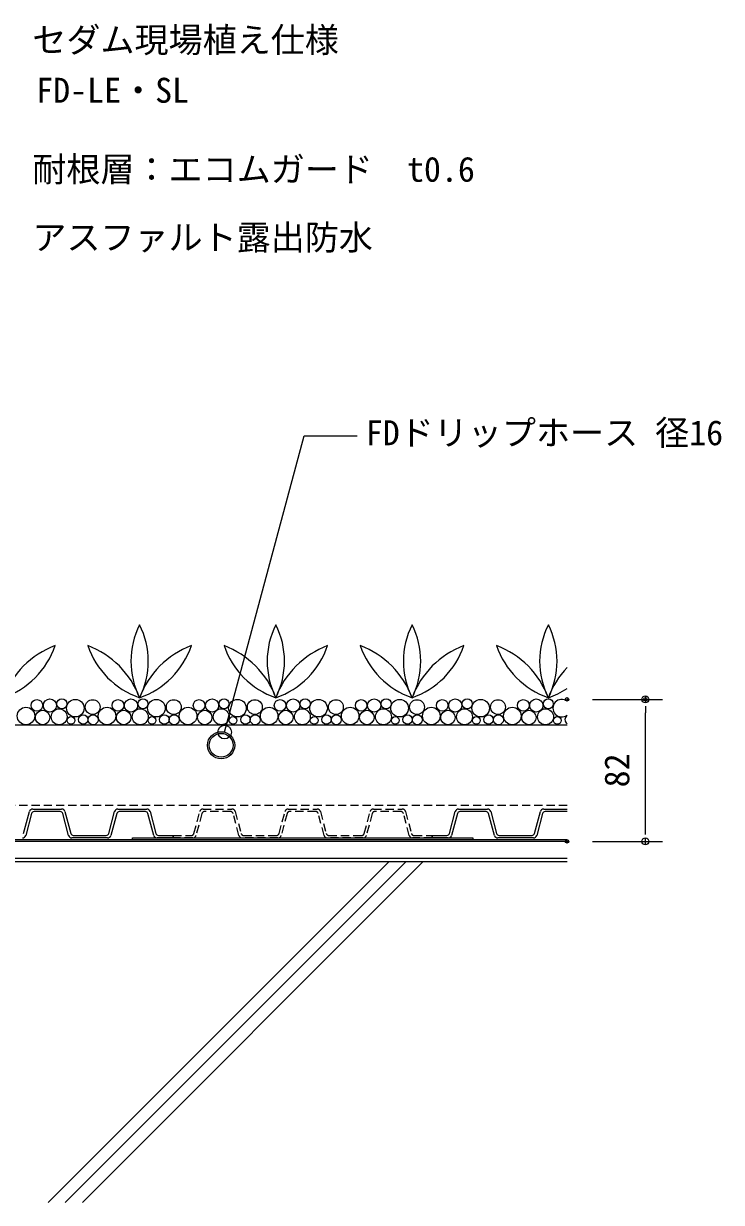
# Model space of a CAD drawing. Units: millimetres, scale not verified. Extents: x -1485 to 1485, y -1050 to 1050.
# Drawn here: x 419 to 828, y -581 to 111 of the extents above; entities that cross this region are included whole.
import ezdxf
from ezdxf.enums import TextEntityAlignment as Align

# ---------------------------------------------------------------- set-up
doc = ezdxf.new("R2010")
doc.units = ezdxf.units.MM
doc.header["$LTSCALE"] = 4
doc.header["$PDMODE"] = 32
doc.header["$PDSIZE"] = 2
doc.linetypes.add('DASHED1', pattern=[1.8, 1.2, -0.6])
for name, color, linetype, lineweight in [('0-0_0', 7, 'Continuous', 18), ('0-3_HATCH', 9, 'Continuous', 18), ('0-4_KUTAI', 3, 'Continuous', 18), ('0-5_BOUSUI', 1, 'Continuous', 18), ('0-9_buhin', 2, 'Continuous', 18), ('0-A_MOJI', 7, 'Continuous', 18), ('0-B_ecom', 7, 'Continuous', 18), ('0-C_GREEN', 3, 'Continuous', 18), ('0-D_FD-L', 8, 'Continuous', 18)]:
    doc.layers.add(name, color=color, linetype=linetype, lineweight=lineweight)
doc.layers.add('0-2_DEFPOINTS', color=7, linetype='Continuous')
doc.styles.add('ＭＳ ゴシック', font='')
doc.styles.get('ＭＳ ゴシック').set_extended_font_data('MS Gothic')

# ---------------------------------------------------------------- blocks, each defined once
blk = doc.blocks.new('_Dot')
at = {"layer": '0-0_0'}
for p, q in [((-0.5, 0), (-1, 0)), ((0.25, 0), (-0.25, 0))]:
    blk.add_line(p, q, dxfattribs=at)
blk.add_circle((0, 0), 0.25, dxfattribs=at)
blk = doc.blocks.new('D5')
at = {"layer": '0-2_DEFPOINTS'}
for p in [(2222.67, 764.081), (2268.656, 764.081), (2222.67, 680.681)]:
    blk.add_point(p, dxfattribs=at)
at = {"layer": '0-A_MOJI'}
for p, q in [((2237.67, 764.081), (2278.656, 764.081)), ((2268.656, 688.681), (2268.656, 756.081)), ((2237.67, 680.681), (2278.656, 680.681))]:
    blk.add_line(p, q, dxfattribs=at)
at = {"layer": '0-A_MOJI', "xscale": 8, "yscale": 8}
for p, rotation in [((2268.656, 764.081), 90), ((2268.656, 680.681), 270)]:
    blk.add_blockref('_Dot', p, dxfattribs=dict(at, rotation=rotation))
at = {"layer": '0-A_MOJI', "style": 'ＭＳ ゴシック'}
blk.add_text('82', height=14.66, rotation=90, dxfattribs=at).set_placement((2263.656, 712.381), align=Align.BOTTOM_LEFT)

msp = doc.modelspace()

# ---------------------------------------------------------------- linework, layer by layer
at = {"layer": '0-3_HATCH'}
for p, q in [((433.111, -581.319), (633.111, -381.319)), ((443.111, -581.319), (643.111, -381.319)), ((453.111, -581.319), (653.111, -381.319))]:
    msp.add_line(p, q, dxfattribs=at)
at = {"layer": '0-4_KUTAI'}
msp.add_lwpolyline([(737.67, -381.319), (-681.889, -381.319), (-681.889, 18.681)], dxfattribs=at)
at = {"layer": '0-5_BOUSUI'}
for p, q in [((737.67, -368.319), (-168.163, -368.319)), ((737.67, -379.319), (-681.889, -379.319))]:
    msp.add_line(p, q, dxfattribs=at)
msp.add_lwpolyline([(737.67, -369.319), (-628.25, -369.319), (-671.889, -325.679), (-671.889, -21.319)], dxfattribs=at)
msp.add_lwpolyline([(482.458, -367.319), (682.458, -367.319), (682.458, -368.319), (482.458, -368.319)], close=True, dxfattribs=at)
msp.add_lwpolyline([(482.458, -367.319), (682.458, -367.319), (682.458, -368.319), (482.458, -368.319)], close=True, dxfattribs=at)
at = {"layer": '0-9_buhin'}
for radius in [8, 7]:
    msp.add_circle((534.571, -312.906), radius, dxfattribs=at)
at = {"layer": '0-A_MOJI'}
for p, q in [((536.642, -305.179), (583.284, -131.109)), ((583.284, -131.109), (614.506, -131.109))]:
    msp.add_line(p, q, dxfattribs=at)
msp.add_circle((536.642, -305.179), 4, dxfattribs=at)
at = {"layer": '0-B_ecom', "color": 1}
msp.add_line((737.67, -368.319), (-168.163, -368.319), dxfattribs=at)
at = {"layer": '0-B_ecom'}
for centre, radius in [((419.996, -295.673), 5.158), ((426.43, -289.466), 3.421), ((434.07, -289.542), 3.851), ((441.095, -288.567), 2.929), ((448.99, -291.105), 5.17), ((459.187, -290.489), 4.364), ((467.592, -295.673), 5.158), ((474.026, -289.466), 3.421), ((481.665, -289.542), 3.851), ((488.69, -288.567), 2.929), ((496.585, -291.105), 5.17), ((506.783, -290.489), 4.364), ((515.187, -295.673), 5.158), ((521.621, -289.466), 3.421), ((529.261, -289.542), 3.851), ((536.286, -288.567), 2.929), ((544.181, -291.105), 5.17), ((554.378, -290.489), 4.364), ((562.783, -295.673), 5.158), ((569.217, -289.466), 3.421), ((576.856, -289.542), 3.851), ((583.882, -288.567), 2.929), ((591.776, -291.105), 5.17), ((601.974, -290.489), 4.364), ((610.378, -295.673), 5.158), ((616.812, -289.466), 3.421), ((624.452, -289.542), 3.851), ((631.477, -288.567), 2.929), ((639.372, -291.105), 5.17), ((649.569, -290.489), 4.364), ((657.974, -295.673), 5.158), ((664.408, -289.466), 3.421), ((672.047, -289.542), 3.851), ((679.073, -288.567), 2.929), ((686.967, -291.105), 5.17), ((697.165, -290.489), 4.364), ((705.569, -295.673), 5.158), ((712.004, -289.466), 3.421), ((719.643, -289.542), 3.851), ((726.668, -288.567), 2.929), ((429.77, -296.578), 4.253), ((439.491, -296.16), 4.671), ((446.435, -298.285), 2.261), ((453.644, -297.799), 2.774), ((459.433, -297.903), 2.929), ((477.365, -296.578), 4.253), ((487.087, -296.16), 4.671), ((494.031, -298.285), 2.261), ((501.239, -297.799), 2.774), ((507.029, -297.903), 2.929), ((524.961, -296.578), 4.253), ((534.683, -296.16), 4.671), ((541.626, -298.285), 2.261), ((548.835, -297.799), 2.774), ((554.624, -297.903), 2.929), ((572.557, -296.578), 4.253), ((582.278, -296.16), 4.671), ((589.222, -298.285), 2.261), ((596.43, -297.799), 2.774), ((602.22, -297.903), 2.929), ((620.152, -296.578), 4.253), ((629.874, -296.16), 4.671), ((636.818, -298.285), 2.261), ((644.026, -297.799), 2.774), ((649.815, -297.903), 2.929), ((667.748, -296.578), 4.253), ((677.469, -296.16), 4.671), ((684.413, -298.285), 2.261), ((691.622, -297.799), 2.774), ((697.411, -297.903), 2.929), ((715.343, -296.578), 4.253), ((725.065, -296.16), 4.671), ((732.009, -298.285), 2.261)]:
    msp.add_circle(centre, radius, dxfattribs=at)
for centre, radius, start, end in [((734.563, -291.105), 5.17, 53.06028, 306.93972), ((739.217, -297.799), 2.774, 123.89108, 236.10892)]:
    msp.add_arc(centre, radius, start, end, dxfattribs=at)
at = {"layer": '0-C_GREEN'}
for centre, radius, start, end in [((528.922, -263.55), 47.326, 153.12829, 206.87401), ((444.492, -263.55), 47.326, 333.12599, 26.87171), ((608.921, -263.55), 47.326, 153.12829, 206.87401), ((524.491, -263.55), 47.326, 333.12599, 26.87171), ((688.921, -263.55), 47.326, 153.12829, 206.87401), ((604.491, -263.55), 47.326, 333.12599, 26.87171), ((768.919, -263.55), 47.326, 153.12829, 206.87401), ((684.489, -263.55), 47.326, 333.12599, 26.87171), ((455.402, -302.919), 51.907, 110.6415, 159.73837), ((390.959, -238.903), 48.659, 288.88305, 341.49791), ((438.012, -302.919), 51.907, 20.26163, 69.3585), ((502.455, -238.903), 48.659, 198.50209, 251.11695), ((535.402, -302.919), 51.907, 110.6415, 159.73837), ((470.959, -238.903), 48.659, 288.88305, 341.49791), ((518.01, -302.919), 51.907, 20.26163, 69.3585), ((582.454, -238.903), 48.659, 198.50209, 251.11695), ((615.401, -302.919), 51.907, 110.6415, 159.73837), ((550.958, -238.903), 48.659, 288.88305, 341.49791), ((598.01, -302.919), 51.907, 20.26163, 69.3585), ((662.454, -238.903), 48.659, 198.50209, 251.11695), ((695.401, -302.919), 51.907, 110.6415, 159.73837), ((630.958, -238.903), 48.659, 288.88305, 341.49791), ((678.009, -302.919), 51.907, 20.26163, 69.3585), ((742.452, -238.903), 48.659, 198.50209, 251.11695), ((775.399, -302.919), 51.907, 136.62309, 159.73837), ((710.956, -238.903), 48.659, 288.88305, 303.29896)]:
    msp.add_arc(centre, radius, start, end, dxfattribs=at)
at = {"layer": '0-D_FD-L', "color": 4}
msp.add_line((-128.163, -300.831), (737.67, -300.831), dxfattribs=at)
at = {"layer": '0-D_FD-L', "linetype": 'DASHED1'}
for p, q in [((737.67, -348.319), (-128.163, -348.319)), ((518.603, -364.707), (522.061, -351.801)), ((523.311, -352.931), (519.853, -365.837)), ((523.993, -350.319), (540.923, -350.319)), ((540.156, -351.819), (524.76, -351.819)), ((545.063, -365.837), (541.605, -352.931)), ((542.855, -351.801), (546.313, -364.707)), ((568.603, -364.707), (572.061, -351.801)), ((573.311, -352.931), (569.853, -365.837)), ((573.993, -350.319), (590.923, -350.319)), ((590.156, -351.819), (574.76, -351.819)), ((595.063, -365.837), (591.605, -352.931)), ((592.855, -351.801), (596.313, -364.707)), ((618.603, -364.707), (622.061, -351.801)), ((623.311, -352.931), (619.853, -365.837)), ((623.993, -350.319), (640.923, -350.319)), ((640.156, -351.819), (624.76, -351.819)), ((645.063, -365.837), (641.605, -352.931)), ((642.855, -351.801), (646.313, -364.707)), ((506.458, -365.819), (517.154, -365.819)), ((547.762, -365.819), (567.154, -365.819)), ((597.762, -365.819), (617.154, -365.819)), ((567.921, -367.319), (546.995, -367.319)), ((617.921, -367.319), (596.995, -367.319))]:
    msp.add_line(p, q, dxfattribs=at)
at = {"layer": '0-D_FD-L'}
for p, q in [((418.603, -364.707), (422.061, -351.801)), ((423.311, -352.931), (419.853, -365.837)), ((423.993, -350.319), (440.923, -350.319)), ((440.156, -351.819), (424.76, -351.819)), ((445.063, -365.837), (441.605, -352.931)), ((442.855, -351.801), (446.313, -364.707)), ((468.603, -364.707), (472.061, -351.801)), ((473.311, -352.931), (469.853, -365.837)), ((473.993, -350.319), (490.923, -350.319)), ((490.156, -351.819), (474.76, -351.819)), ((495.063, -365.837), (491.605, -352.931)), ((492.855, -351.801), (496.313, -364.707)), ((668.603, -364.707), (672.061, -351.801)), ((673.311, -352.931), (669.853, -365.837)), ((673.993, -350.319), (690.923, -350.319)), ((690.156, -351.819), (674.76, -351.819)), ((695.063, -365.837), (691.605, -352.931)), ((692.855, -351.801), (696.313, -364.707)), ((718.603, -364.707), (722.061, -351.801)), ((723.311, -352.931), (719.853, -365.837)), ((723.993, -350.319), (737.67, -350.319)), ((737.67, -351.819), (724.76, -351.819)), ((447.762, -365.819), (467.154, -365.819)), ((697.762, -365.819), (717.154, -365.819)), ((467.921, -367.319), (446.995, -367.319)), ((506.458, -367.319), (496.995, -367.319)), ((717.921, -367.319), (696.995, -367.319))]:
    msp.add_line(p, q, dxfattribs=at)
for points in [[(497.762, -365.819), (506.458, -365.819), (506.458, -367.319)], [(667.921, -367.319), (658.458, -367.319), (658.458, -365.819), (667.154, -365.819)]]:
    msp.add_lwpolyline(points, dxfattribs=at)
at = {"layer": '0-D_FD-L', "linetype": 'DASHED1'}
for points in [[(517.921, -367.319), (506.458, -367.319), (506.458, -365.819)], [(647.762, -365.819), (658.458, -365.819), (658.458, -367.319), (646.995, -367.319)]]:
    msp.add_lwpolyline(points, dxfattribs=at)
at = {"layer": '0-D_FD-L'}
for centre, radius, start, end in [((423.993, -352.319), 2, 90, 165), ((424.76, -353.319), 1.5, 90, 165), ((440.156, -353.319), 1.5, 15, 90), ((440.923, -352.319), 2, 15, 90), ((473.993, -352.319), 2, 90, 165), ((474.76, -353.319), 1.5, 90, 165), ((490.156, -353.319), 1.5, 15, 90), ((490.923, -352.319), 2, 15, 90), ((673.993, -352.319), 2, 90, 165), ((674.76, -353.319), 1.5, 90, 165), ((690.156, -353.319), 1.5, 15, 90), ((690.923, -352.319), 2, 15, 90), ((723.993, -352.319), 2, 90, 165), ((724.76, -353.319), 1.5, 90, 165), ((417.921, -365.319), 2, 270, 345), ((446.995, -365.319), 2, 195, 270), ((447.762, -364.319), 1.5, 195, 270), ((467.154, -364.319), 1.5, 270, 345), ((467.921, -365.319), 2, 270, 345), ((496.995, -365.319), 2, 195, 270), ((497.762, -364.319), 1.5, 195, 270), ((667.154, -364.319), 1.5, 270, 345), ((667.921, -365.319), 2, 270, 345), ((696.995, -365.319), 2, 195, 270), ((697.762, -364.319), 1.5, 195, 270), ((717.154, -364.319), 1.5, 270, 345), ((717.921, -365.319), 2, 270, 345)]:
    msp.add_arc(centre, radius, start, end, dxfattribs=at)
at = {"layer": '0-D_FD-L', "linetype": 'DASHED1'}
for centre, radius, start, end in [((523.993, -352.319), 2, 90, 165), ((524.76, -353.319), 1.5, 90, 165), ((540.156, -353.319), 1.5, 15, 90), ((540.923, -352.319), 2, 15, 90), ((573.993, -352.319), 2, 90, 165), ((574.76, -353.319), 1.5, 90, 165), ((590.156, -353.319), 1.5, 15, 90), ((590.923, -352.319), 2, 15, 90), ((623.993, -352.319), 2, 90, 165), ((624.76, -353.319), 1.5, 90, 165), ((640.156, -353.319), 1.5, 15, 90), ((640.923, -352.319), 2, 15, 90), ((517.154, -364.319), 1.5, 270, 345), ((517.921, -365.319), 2, 270, 345), ((546.995, -365.319), 2, 195, 270), ((547.762, -364.319), 1.5, 195, 270), ((567.154, -364.319), 1.5, 270, 345), ((567.921, -365.319), 2, 270, 345), ((596.995, -365.319), 2, 195, 270), ((597.762, -364.319), 1.5, 195, 270), ((617.154, -364.319), 1.5, 270, 345), ((617.921, -365.319), 2, 270, 345), ((646.995, -365.319), 2, 195, 270), ((647.762, -364.319), 1.5, 195, 270)]:
    msp.add_arc(centre, radius, start, end, dxfattribs=at)

# ---------------------------------------------------------------- block references
at = {"layer": '0-A_MOJI'}
msp.add_blockref('D5', (-1485, -1050), dxfattribs=at)

# ---------------------------------------------------------------- texts
at = {"layer": '0-A_MOJI', "style": 'ＭＳ ゴシック'}
for s, p in [('セダム現場植え仕様', (423.74, 89.563)), ('FD-LE・SL', (425.986, 59.973)), ('耐根層：エコムガード\u3000t0.6', (423.74, 13.606)), ('アスファルト露出防水', (423.74, -26.394)), ('FDドリップホース 径16', (619.506, -141.109))]:
    msp.add_text(s, height=14.66, dxfattribs=at).set_placement(p, align=Align.BOTTOM_LEFT)

doc.saveas('drawing.dxf')
